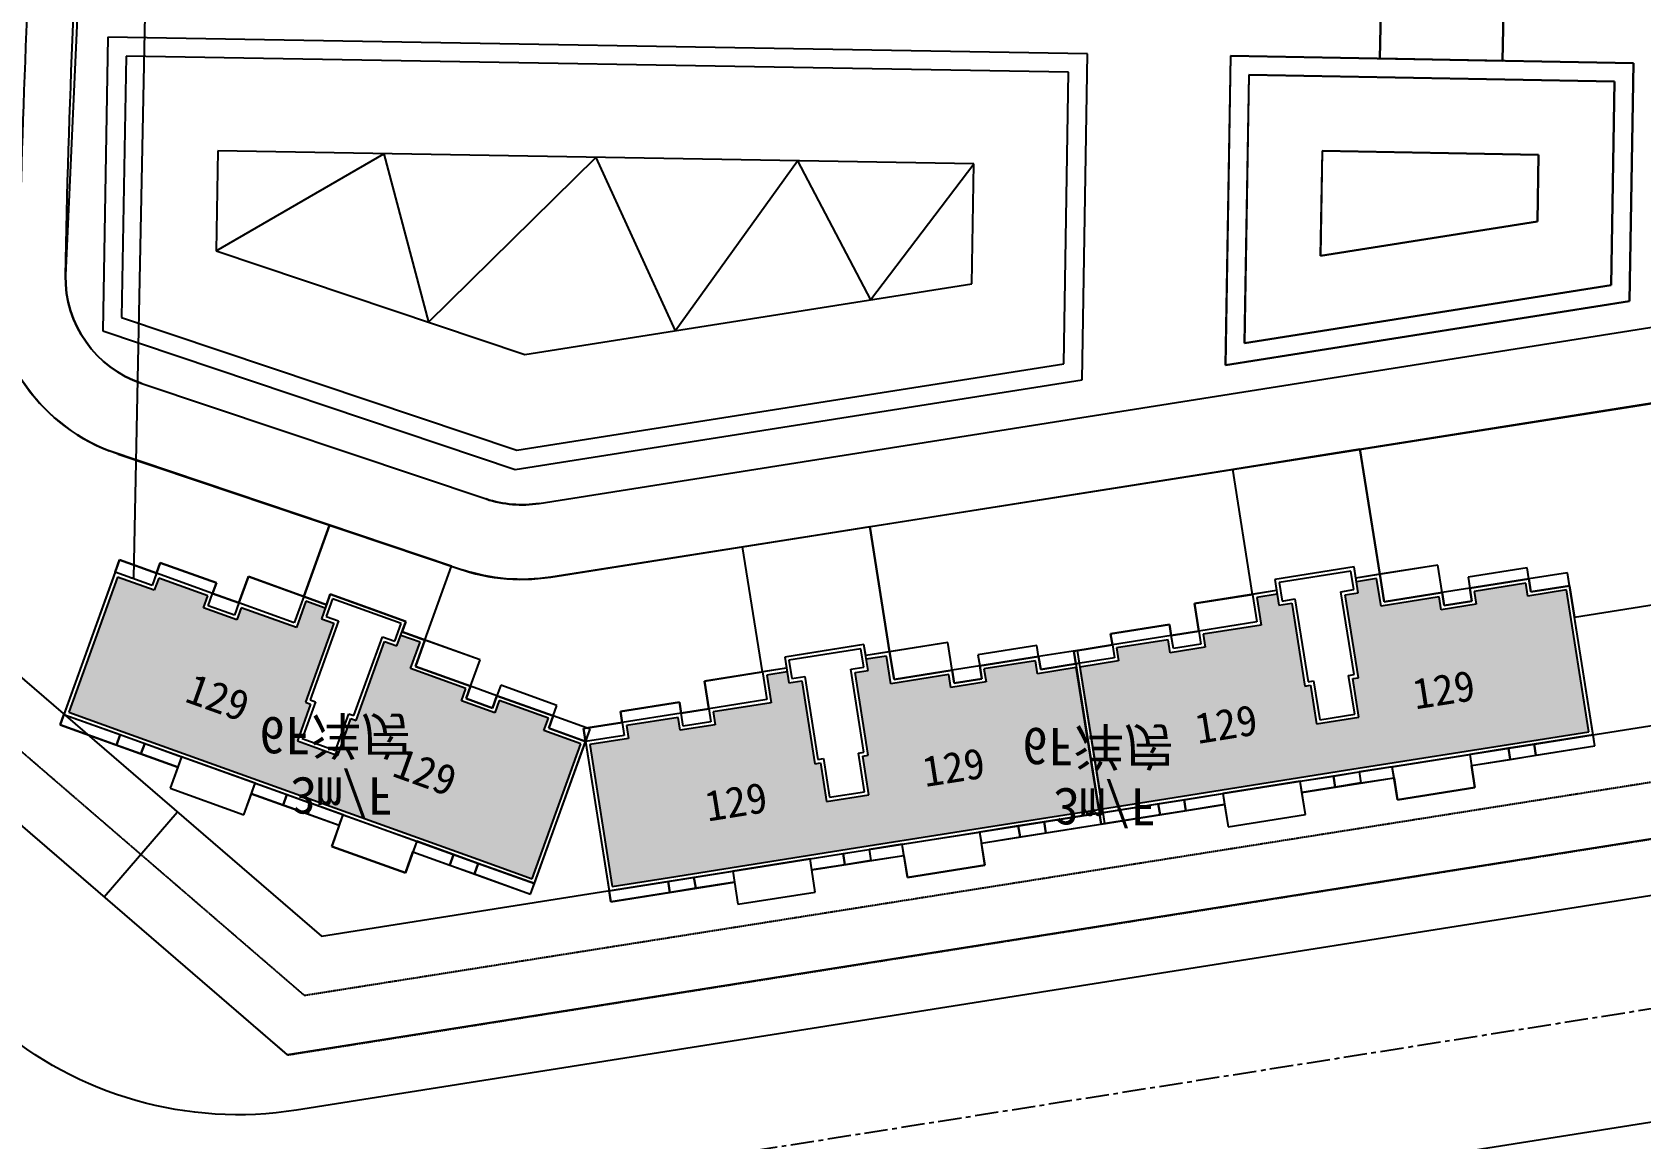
# Model space of a CAD drawing. Header units: millimetres. Extents: x -439850 to 1095597, y 3556331 to 4116172.
# Drawn here: x 492509 to 578739, y 3754899 to 3814245 of the extents above; entities that cross this region are included whole.
import ezdxf
from ezdxf.enums import TextEntityAlignment as Align

# ---------------------------------------------------------------- set-up
doc = ezdxf.new("R2010")
doc.units = ezdxf.units.MM
doc.header["$LTSCALE"] = 1000
doc.header["$MEASUREMENT"] = 0
doc.linetypes.add('CENTER', pattern=[2, 1.25, -0.25, 0.25, -0.25])
doc.linetypes.add('DASHED', pattern=[0.75, 0.5, -0.25])
for name, color, linetype in [('14中心线', 1, 'CENTER'), ('14缘石线', 7, 'Continuous'), ('14道路红线', 7, 'Continuous'), ('18标注', 7, 'Continuous'), ('19图框', 7, 'Continuous'), ('TG_SUNBUILD', 41, 'Continuous'), ('建筑外轮廓线', 6, 'Continuous'), ('文字', 7, 'Continuous'), ('红线按路', 200, 'Continuous'), ('道路', 7, 'Continuous'), ('铺装', 6, 'Continuous')]:
    doc.layers.add(name, color=color, linetype=linetype)
doc.styles.add('-黑体', font='simhei.ttf')
doc.styles.add('坐标标注', font='times.ttf', dxfattribs={"width": 0.75})
doc.styles.add('样式 1', font='simhei.ttf')

msp = doc.modelspace()

# ---------------------------------------------------------------- hatches: boundary and pattern name
at = {"ltscale": 0.02, "extrusion": (0, 0, -1)}
h = msp.add_hatch(color=121, dxfattribs=at)
h.dxf.hatch_style = 1
h.paths.add_polyline_path([(-521918, 3776085), (-519942, 3776796), (-520179, 3777455), (-517545, 3778403), (-517307, 3777745), (-515520, 3778388), (-515757, 3779047), (-512793, 3780114), (-513301, 3781525), (-512266, 3781898), (-512063, 3781333), (-511404, 3781570), (-509880, 3777336), (-509598, 3777438), (-508887, 3775462), (-506723, 3776241), (-507434, 3778217), (-507152, 3778318), (-508676, 3782552), (-508017, 3782789), (-508220, 3783354), (-507185, 3783726), (-506677, 3782315), (-503713, 3783382), (-503476, 3782723), (-501688, 3783367), (-501926, 3784025), (-499291, 3784974), (-499054, 3784315), (-497078, 3785026), (-494470, 3777781), (-497387, 3776731), (-506890, 3773311), (-516393, 3769890), (-519310, 3768840)])
h.paths.add_polyline_path([(-511122, 3774164), (-515207, 3772685), (-516035, 3774970), (-511950, 3776449)], flags=24)
h.paths.add_polyline_path([(-500013, 3778154), (-504104, 3776690), (-504922, 3778978), (-500831, 3780442)], flags=24)
h = msp.add_hatch(color=121, dxfattribs=at)
h.dxf.hatch_style = 1
h.paths.add_polyline_path([(-574750, 3784332), (-572676, 3784004), (-572566, 3784695), (-569801, 3784257), (-569910, 3783566), (-568034, 3783268), (-567924, 3783960), (-564813, 3783467), (-564578, 3784948), (-563492, 3784776), (-563586, 3784184), (-562894, 3784074), (-563598, 3779629), (-563302, 3779583), (-563631, 3777508), (-561359, 3777148), (-561030, 3779223), (-560734, 3779176), (-560030, 3783620), (-559339, 3783511), (-559245, 3784103), (-558158, 3783931), (-558393, 3782450), (-555282, 3781957), (-555391, 3781265), (-553515, 3780968), (-553405, 3781660), (-550640, 3781221), (-550749, 3780530), (-548675, 3780201), (-549880, 3772596), (-552942, 3773081), (-562917, 3774662), (-572893, 3776242), (-575955, 3776727)])
h.paths.add_polyline_path([(-566215, 3777448), (-570507, 3778120), (-570132, 3780520), (-565839, 3779849)], flags=24)
h.paths.add_polyline_path([(-554558, 3775593), (-558847, 3776281), (-558462, 3778680), (-554173, 3777992)], flags=24)
h = msp.add_hatch(color=121, dxfattribs=at)
h.dxf.hatch_style = 1
h.paths.add_polyline_path([(-548477, 3780170), (-546403, 3779842), (-546294, 3780533), (-543528, 3780095), (-543638, 3779403), (-541761, 3779106), (-541652, 3779798), (-538541, 3779305), (-538306, 3780786), (-537219, 3780614), (-537313, 3780021), (-536622, 3779912), (-537326, 3775467), (-537030, 3775420), (-537358, 3773346), (-535087, 3772986), (-534758, 3775061), (-534462, 3775014), (-533758, 3779458), (-533066, 3779349), (-532972, 3779941), (-531886, 3779769), (-532121, 3778288), (-529009, 3777795), (-529119, 3777103), (-527242, 3776806), (-527133, 3777497), (-524367, 3777059), (-524477, 3776368), (-522403, 3776039), (-523607, 3768434), (-526669, 3768919), (-536645, 3770500), (-546620, 3772080), (-549682, 3772565)])
h.paths.add_polyline_path([(-539942, 3773286), (-544235, 3773958), (-543859, 3776358), (-539567, 3775687)], flags=24)
h.paths.add_polyline_path([(-528285, 3771431), (-532575, 3772119), (-532190, 3774518), (-527900, 3773830)], flags=24)

# ---------------------------------------------------------------- linework, layer by layer
for p, q in [((497946, 3784976), (497948, 3784975)), ((497947, 3784977), (497947, 3784975)), ((575184, 3782874), (575182, 3782873)), ((575183, 3782875), (575184, 3782873)), ((500291, 3772420), (500290, 3772422)), ((500290, 3772420), (500291, 3772422)), ((496371, 3767878), (496373, 3767877)), ((496373, 3767878), (496371, 3767877))]:
    msp.add_line(p, q)
for points in [[(497947, 3784976, 0.25, 0.25, 0), (497948, 3784975, 0, 0, 0)], [(575184, 3782874, 0.25, 0.25, 0), (575183, 3782873, 0, 0, 0)], [(500291, 3772420, 0.25, 0.25, 0), (500291, 3772421, 0, 0, 0)], [(496372, 3767878, 0.25, 0.25, 0), (496372, 3767877, 0, 0, 0)]]:
    msp.add_lwpolyline(points, format="xyseb")
at = {"layer": '14中心线', "extrusion": (0, 0, -1)}
msp.add_line((864301, 3807017), (478246, 3745859), dxfattribs=at)
msp.add_arc((-978727, 3792980), 500000, 0.55647, 19.51391, dxfattribs=at)
at = {"layer": '14缘石线', "extrusion": (0, 0, -1)}
for p, q in [((837756, 3808887), (506671, 3756436)), ((840258, 3797133), (493218, 3742156))]:
    msp.add_line(p, q, dxfattribs=at)
for centre, radius, start, end in [((-978727, 3792980), 505000, 0.55647, 19.51391), ((-503541, 3776190), 20000, 260.99804, 0.55647)]:
    msp.add_arc(centre, radius, start, end, dxfattribs=at)
at = {"layer": '14道路红线', "extrusion": (0, 0, -1)}
for p, q in [((836942, 3811795), (506201, 3759399)), ((506201, 3759399), (486542, 3776355))]:
    msp.add_line(p, q, dxfattribs=at)
for radius, end in [(508000, 19.51391), (495000, 16.10744), (492000, 16.10744)]:
    msp.add_arc((-978727, 3792980), radius, 0.55647, end, dxfattribs=at)
at = {"layer": '18标注', "color": 3, "ltscale": 0.02}
for p, q in [((498571, 3816051), (497947, 3784976)), ((497802, 3784978), (497948, 3784976)), ((574916, 3784561), (575184, 3782873)), ((575184, 3782874), (583084, 3784125)), ((496372, 3767878), (500290, 3772420))]:
    msp.add_line(p, q, dxfattribs=at)
at = {"layer": '19图框', "color": 6, "ltscale": 0.3}
for p, q in [((508012, 3765761), (812360, 3813976)), ((491577, 3779936), (508012, 3765761))]:
    msp.add_line(p, q, dxfattribs=at)
msp.add_arc((978727, 3792980), 487000, 173.50722, 179.44353, dxfattribs=at)
at = {"layer": 'TG_SUNBUILD', "color": 145}
for p, q in [((497195, 3785941), (494011, 3777096)), ((499171, 3785230), (497195, 3785941)), ((499374, 3785794), (499171, 3785230)), ((502385, 3784710), (499374, 3785794)), ((563367, 3785566), (559120, 3784893)), ((563460, 3784974), (563367, 3785566)), ((567856, 3785670), (563460, 3784974)), ((568090, 3784188), (567856, 3785670)), ((572639, 3785516), (569478, 3785016)), ((572732, 3784924), (572639, 3785516)), ((502181, 3784146), (502385, 3784710)), ((504101, 3785049), (503593, 3783638)), ((508288, 3783542), (504101, 3785049)), ((559120, 3784893), (559213, 3784301)), ((569478, 3785016), (569572, 3784423)), ((574807, 3785252), (572732, 3784924)), ((576277, 3775968), (574807, 3785252)), ((503593, 3783638), (502181, 3784146)), ((508491, 3784107), (508288, 3783542)), ((512537, 3782650), (508491, 3784107)), ((559213, 3784301), (554818, 3783605)), ((569572, 3784423), (568090, 3784188)), ((554818, 3783605), (555053, 3782123)), ((512334, 3782086), (512537, 3782650)), ((516521, 3780579), (512334, 3782086)), ((553478, 3782481), (550317, 3781980)), ((553571, 3781888), (553478, 3782481)), ((555053, 3782123), (553571, 3781888)), ((537094, 3781404), (532847, 3780731)), ((537188, 3780812), (537094, 3781404)), ((541583, 3781508), (537188, 3780812)), ((541818, 3780026), (541583, 3781508)), ((546366, 3781354), (543206, 3780854)), ((546460, 3780762), (546366, 3781354)), ((550411, 3781388), (548337, 3781059)), ((550317, 3781980), (550411, 3781388)), ((516013, 3779167), (516521, 3780579)), ((532847, 3780731), (532941, 3780139)), ((543206, 3780854), (543299, 3780261)), ((548534, 3781090), (546460, 3780762)), ((548337, 3781059), (549807, 3771775)), ((550005, 3771806), (548534, 3781090)), ((532941, 3780139), (528546, 3779443)), ((528546, 3779443), (528781, 3777961)), ((543299, 3780261), (541818, 3780026)), ((517424, 3778659), (516013, 3779167)), ((517627, 3779224), (517424, 3778659)), ((520638, 3778140), (517627, 3779224)), ((520435, 3777576), (520638, 3778140)), ((527205, 3778319), (524045, 3777818)), ((524045, 3777818), (524138, 3777226)), ((527299, 3777726), (527205, 3778319)), ((528781, 3777961), (527299, 3777726)), ((494011, 3777096), (500315, 3774827)), ((519227, 3768020), (522411, 3776864)), ((522411, 3776864), (520435, 3777576)), ((524138, 3777226), (522064, 3776897)), ((522064, 3776897), (523535, 3767613)), ((569660, 3774920), (576277, 3775968)), ((500315, 3774827), (499909, 3773698)), ((560573, 3773480), (565512, 3774263)), ((565512, 3774263), (565699, 3773077)), ((569848, 3773735), (569660, 3774920)), ((499909, 3773698), (503861, 3772276)), ((503861, 3772276), (504267, 3773405)), ((504267, 3773405), (508972, 3771711)), ((560761, 3772295), (560573, 3773480)), ((565699, 3773077), (569848, 3773735)), ((549807, 3771775), (556425, 3772823)), ((556425, 3772823), (556613, 3771638)), ((508972, 3771711), (508565, 3770582)), ((543388, 3770758), (550005, 3771806)), ((556613, 3771638), (560761, 3772295)), ((508565, 3770582), (512517, 3769160)), ((512517, 3769160), (512923, 3770289)), ((512923, 3770289), (519227, 3768020)), ((534301, 3769318), (539239, 3770101)), ((539239, 3770101), (539427, 3768915)), ((543575, 3769573), (543388, 3770758)), ((534489, 3768133), (534301, 3769318)), ((539427, 3768915), (543575, 3769573)), ((523535, 3767613), (530153, 3768661)), ((530153, 3768661), (530340, 3767476)), ((530340, 3767476), (534489, 3768133))]:
    msp.add_line(p, q, dxfattribs=at)
at = {"layer": '建筑外轮廓线', "color": 8, "extrusion": (0, 0, -1)}
for p, q in [((496958, 3785282), (497195, 3785941)), ((497195, 3785941), (499171, 3785230)), ((499171, 3785230), (499374, 3785794)), ((499374, 3785794), (502385, 3784710)), ((567856, 3785670), (564744, 3785177)), ((568090, 3784188), (567856, 3785670)), ((572639, 3785516), (569478, 3785016)), ((572732, 3784924), (572639, 3785516)), ((497078, 3785026), (494470, 3777781)), ((498934, 3784571), (496958, 3785282)), ((499054, 3784315), (497078, 3785026)), ((499171, 3785230), (498934, 3784571)), ((499291, 3784974), (499054, 3784315)), ((502181, 3784146), (499171, 3785230)), ((501926, 3784025), (499291, 3784974)), ((502385, 3784710), (502181, 3784146)), ((503593, 3783638), (504101, 3785049)), ((504101, 3785049), (507065, 3783982)), ((563200, 3785337), (559348, 3784727)), ((559348, 3784727), (559505, 3783740)), ((563357, 3784350), (563200, 3785337)), ((564578, 3784948), (563492, 3784776)), ((564813, 3783467), (564578, 3784948)), ((564744, 3785177), (564979, 3783696)), ((569478, 3785016), (569572, 3784423)), ((569572, 3784423), (572732, 3784924)), ((572566, 3784695), (569801, 3784257)), ((572676, 3784004), (572566, 3784695)), ((574807, 3785252), (572732, 3784924)), ((572732, 3784924), (572842, 3784232)), ((574916, 3784561), (574807, 3785252)), ((501688, 3783367), (501926, 3784025)), ((501944, 3783487), (502181, 3784146)), ((502181, 3784146), (503593, 3783638)), ((507065, 3783982), (506557, 3782571)), ((508612, 3783851), (508273, 3782910)), ((512281, 3782530), (508612, 3783851)), ((554818, 3783605), (557929, 3784097)), ((557929, 3784097), (558164, 3782616)), ((559245, 3784103), (558158, 3783931)), ((558158, 3783931), (558393, 3782450)), ((559505, 3783740), (560196, 3783849)), ((560196, 3783849), (560900, 3779405)), ((562665, 3784240), (563357, 3784350)), ((563370, 3779796), (562665, 3784240)), ((567924, 3783960), (564813, 3783467)), ((564979, 3783696), (568090, 3784188)), ((568034, 3783268), (567924, 3783960)), ((569572, 3784423), (568090, 3784188)), ((568090, 3784188), (568200, 3783497)), ((569681, 3783732), (569572, 3784423)), ((569801, 3784257), (569910, 3783566)), ((574750, 3784332), (572676, 3784004)), ((572842, 3784232), (574916, 3784561)), ((575955, 3776727), (574750, 3784332)), ((503476, 3782723), (501688, 3783367)), ((503356, 3782979), (501944, 3783487)), ((503593, 3783638), (503356, 3782979)), ((503713, 3783382), (503476, 3782723)), ((506557, 3782571), (503593, 3783638)), ((506677, 3782315), (503713, 3783382)), ((507185, 3783726), (506677, 3782315)), ((508220, 3783354), (507185, 3783726)), ((508273, 3782910), (508931, 3782673)), ((555053, 3782123), (554818, 3783605)), ((569910, 3783566), (568034, 3783268)), ((568200, 3783497), (569681, 3783732)), ((508931, 3782673), (507407, 3778439)), ((511942, 3781589), (512281, 3782530)), ((550317, 3781980), (553478, 3782481)), ((553478, 3782481), (553571, 3781888)), ((553571, 3781888), (555053, 3782123)), ((558164, 3782616), (555053, 3782123)), ((555053, 3782123), (555162, 3781432)), ((558393, 3782450), (555282, 3781957)), ((509760, 3777592), (511284, 3781826)), ((511284, 3781826), (511942, 3781589)), ((513301, 3781525), (512266, 3781898)), ((512793, 3780114), (513301, 3781525)), ((513557, 3781645), (513049, 3780234)), ((516521, 3780579), (513557, 3781645)), ((536928, 3781175), (533076, 3780565)), ((537084, 3780188), (536928, 3781175)), ((541583, 3781508), (538472, 3781015)), ((541818, 3780026), (541583, 3781508)), ((546366, 3781354), (543206, 3780854)), ((546460, 3780762), (546366, 3781354)), ((548337, 3781059), (550411, 3781388)), ((550411, 3781388), (550317, 3781980)), ((553571, 3781888), (550411, 3781388)), ((550411, 3781388), (550520, 3780696)), ((553405, 3781660), (550640, 3781221)), ((550640, 3781221), (550749, 3780530)), ((553515, 3780968), (553405, 3781660)), ((555391, 3781265), (553515, 3780968)), ((553681, 3781197), (553571, 3781888)), ((555162, 3781432), (553681, 3781197)), ((555282, 3781957), (555391, 3781265)), ((516013, 3779167), (516521, 3780579)), ((533076, 3780565), (533232, 3779578)), ((538306, 3780786), (537219, 3780614)), ((538541, 3779305), (538306, 3780786)), ((538472, 3781015), (538707, 3779534)), ((543206, 3780854), (543299, 3780261)), ((543299, 3780261), (546460, 3780762)), ((546294, 3780533), (543528, 3780095)), ((546403, 3779842), (546294, 3780533)), ((548534, 3781090), (546460, 3780762)), ((546460, 3780762), (546570, 3780070)), ((546570, 3780070), (548644, 3780399)), ((548446, 3780368), (548337, 3781059)), ((550520, 3780696), (548446, 3780368)), ((548644, 3780399), (548534, 3781090)), ((550749, 3780530), (548675, 3780201)), ((515757, 3779047), (512793, 3780114)), ((513049, 3780234), (516013, 3779167)), ((528546, 3779443), (531657, 3779935)), ((528781, 3777961), (528546, 3779443)), ((531657, 3779935), (531892, 3778454)), ((532972, 3779941), (531886, 3779769)), ((531886, 3779769), (532121, 3778288)), ((533232, 3779578), (533924, 3779687)), ((533924, 3779687), (534628, 3775242)), ((536393, 3780078), (537084, 3780188)), ((537097, 3775634), (536393, 3780078)), ((541652, 3779798), (538541, 3779305)), ((538707, 3779534), (541818, 3780026)), ((541761, 3779106), (541652, 3779798)), ((543299, 3780261), (541818, 3780026)), ((541818, 3780026), (541927, 3779335)), ((541927, 3779335), (543409, 3779570)), ((543409, 3779570), (543299, 3780261)), ((543528, 3780095), (543638, 3779403)), ((548477, 3780170), (546403, 3779842)), ((549682, 3772565), (548477, 3780170)), ((548675, 3780201), (549880, 3772596)), ((560900, 3779405), (561197, 3779451)), ((561197, 3779451), (561525, 3777377)), ((563073, 3779749), (563370, 3779796)), ((563402, 3777675), (563073, 3779749)), ((515520, 3778388), (515757, 3779047)), ((516013, 3779167), (515776, 3778509)), ((517424, 3778659), (516013, 3779167)), ((517187, 3778001), (517424, 3778659)), ((517627, 3779224), (517424, 3778659)), ((517424, 3778659), (520435, 3777576)), ((520638, 3778140), (517627, 3779224)), ((543638, 3779403), (541761, 3779106)), ((494470, 3777781), (497387, 3776731)), ((507690, 3778337), (506978, 3776361)), ((507407, 3778439), (507690, 3778337)), ((517307, 3777745), (515520, 3778388)), ((515776, 3778509), (517187, 3778001)), ((517545, 3778403), (517307, 3777745)), ((520179, 3777455), (517545, 3778403)), ((520435, 3777576), (520638, 3778140)), ((524045, 3777818), (527205, 3778319)), ((524138, 3777226), (524045, 3777818)), ((527299, 3777726), (524138, 3777226)), ((527205, 3778319), (527299, 3777726)), ((527299, 3777726), (528781, 3777961)), ((527409, 3777035), (527299, 3777726)), ((531892, 3778454), (528781, 3777961)), ((528781, 3777961), (528890, 3777270)), ((532121, 3778288), (529009, 3777795)), ((529009, 3777795), (529119, 3777103)), ((494011, 3777096), (494214, 3777661)), ((497022, 3776013), (494011, 3777096)), ((494214, 3777661), (497225, 3776577)), ((508766, 3775718), (509477, 3777694)), ((509477, 3777694), (509760, 3777592)), ((519942, 3776796), (520179, 3777455)), ((520435, 3777576), (520198, 3776917)), ((520198, 3776917), (522174, 3776206)), ((522411, 3776864), (520435, 3777576)), ((522064, 3776897), (524138, 3777226)), ((522174, 3776206), (522064, 3776897)), ((522174, 3776206), (522411, 3776864)), ((524138, 3777226), (524248, 3776534)), ((527133, 3777497), (524367, 3777059)), ((524367, 3777059), (524477, 3776368)), ((527242, 3776806), (527133, 3777497)), ((529119, 3777103), (527242, 3776806)), ((528890, 3777270), (527409, 3777035)), ((561525, 3777377), (563402, 3777675)), ((497022, 3776013), (497225, 3776577)), ((497225, 3776577), (497022, 3776013)), ((498339, 3775538), (497022, 3776013)), ((497225, 3776577), (498543, 3776103)), ((497387, 3776731), (506890, 3773311)), ((498339, 3775538), (498543, 3776103)), ((498543, 3776103), (498339, 3775538)), ((498543, 3776103), (500518, 3775392)), ((506978, 3776361), (508766, 3775718)), ((519310, 3768840), (521918, 3776085)), ((521918, 3776085), (519942, 3776796)), ((524248, 3776534), (522174, 3776206)), ((524477, 3776368), (522403, 3776039)), ((522403, 3776039), (523607, 3768434)), ((562917, 3774662), (572893, 3776242)), ((573023, 3776060), (571640, 3775841)), ((572893, 3776242), (575955, 3776727)), ((576183, 3776561), (573023, 3776060)), ((573117, 3775468), (573023, 3776060)), ((573023, 3776060), (573117, 3775468)), ((576277, 3775968), (576183, 3776561)), ((500315, 3774827), (498339, 3775538)), ((500518, 3775392), (499909, 3773698)), ((500518, 3775392), (500315, 3774827)), ((504470, 3773969), (500518, 3775392)), ((534628, 3775242), (534924, 3775289)), ((534924, 3775289), (535253, 3773215)), ((536801, 3775587), (537097, 3775634)), ((537129, 3773513), (536801, 3775587)), ((565418, 3774855), (569566, 3775512)), ((571640, 3775841), (569566, 3775512)), ((569566, 3775512), (569660, 3774920)), ((569566, 3775512), (569848, 3773735)), ((569660, 3774920), (571734, 3775248)), ((571734, 3775248), (571640, 3775841)), ((571640, 3775841), (571734, 3775248)), ((571734, 3775248), (573117, 3775468)), ((573117, 3775468), (576277, 3775968)), ((552942, 3773081), (562917, 3774662)), ((560479, 3774073), (562257, 3774355)), ((562257, 3774355), (563640, 3774574)), ((562351, 3773762), (562257, 3774355)), ((562257, 3774355), (562351, 3773762)), ((565418, 3774855), (563640, 3774574)), ((563640, 3774574), (563734, 3773981)), ((563640, 3774574), (563734, 3773981)), ((563734, 3773981), (565512, 3774263)), ((565512, 3774263), (565418, 3774855)), ((565699, 3773077), (565418, 3774855)), ((499909, 3773698), (503861, 3772276)), ((503861, 3772276), (504470, 3773969)), ((504267, 3773405), (504470, 3773969)), ((505961, 3772795), (504267, 3773405)), ((504470, 3773969), (506164, 3773360)), ((535253, 3773215), (537129, 3773513)), ((554257, 3773087), (556331, 3773416)), ((560479, 3774073), (556331, 3773416)), ((556331, 3773416), (556425, 3772823)), ((556331, 3773416), (556613, 3771638)), ((560573, 3773480), (560479, 3774073)), ((560761, 3772295), (560479, 3774073)), ((562351, 3773762), (560573, 3773480)), ((563734, 3773981), (562351, 3773762)), ((569848, 3773735), (565699, 3773077)), ((505961, 3772795), (506164, 3773360)), ((506164, 3773360), (505961, 3772795)), ((507278, 3772321), (505961, 3772795)), ((506164, 3773360), (507481, 3772885)), ((506890, 3773311), (516393, 3769890)), ((507481, 3772885), (507278, 3772321)), ((507481, 3772885), (507278, 3772321)), ((509175, 3772276), (507481, 3772885)), ((546620, 3772080), (549682, 3772565)), ((549714, 3772367), (552874, 3772868)), ((549880, 3772596), (552942, 3773081)), ((552874, 3772868), (554257, 3773087)), ((552968, 3772276), (552874, 3772868)), ((552874, 3772868), (552968, 3772276)), ((554351, 3772495), (554257, 3773087)), ((554257, 3773087), (554351, 3772495)), ((556425, 3772823), (554351, 3772495)), ((507278, 3772321), (508972, 3771711)), ((508565, 3770582), (509175, 3772276)), ((508972, 3771711), (509175, 3772276)), ((509175, 3772276), (513127, 3770853)), ((536645, 3770500), (546620, 3772080)), ((545368, 3771679), (543294, 3771350)), ((546751, 3771898), (545368, 3771679)), ((545462, 3771086), (545368, 3771679)), ((545368, 3771679), (545462, 3771086)), ((549911, 3772399), (546751, 3771898)), ((546844, 3771305), (546751, 3771898)), ((546751, 3771898), (546844, 3771305)), ((546844, 3771305), (550005, 3771806)), ((549807, 3771775), (549714, 3772367)), ((552968, 3772276), (549807, 3771775)), ((550005, 3771806), (549911, 3772399)), ((554351, 3772495), (552968, 3772276)), ((556613, 3771638), (560761, 3772295)), ((513127, 3770853), (512517, 3769160)), ((513127, 3770853), (512923, 3770289)), ((515102, 3770142), (513127, 3770853)), ((539145, 3770693), (543294, 3771350)), ((543294, 3771350), (543388, 3770758)), ((543294, 3771350), (543575, 3769573)), ((543388, 3770758), (545462, 3771086)), ((545462, 3771086), (546844, 3771305)), ((512517, 3769160), (508565, 3770582)), ((512923, 3770289), (514899, 3769578)), ((514899, 3769578), (515102, 3770142)), ((515102, 3770142), (514899, 3769578)), ((516420, 3769668), (515102, 3770142)), ((526669, 3768919), (536645, 3770500)), ((534207, 3769911), (535985, 3770193)), ((535985, 3770193), (537368, 3770412)), ((536079, 3769600), (535985, 3770193)), ((535985, 3770193), (536079, 3769600)), ((539145, 3770693), (537368, 3770412)), ((537368, 3770412), (537461, 3769819)), ((537368, 3770412), (537461, 3769819)), ((537461, 3769819), (539239, 3770101)), ((539239, 3770101), (539145, 3770693)), ((539427, 3768915), (539145, 3770693)), ((514899, 3769578), (516216, 3769104)), ((516216, 3769104), (516420, 3769668)), ((516420, 3769668), (516216, 3769104)), ((516216, 3769104), (519227, 3768020)), ((516393, 3769890), (519310, 3768840)), ((519431, 3768584), (516420, 3769668)), ((527985, 3768925), (530059, 3769254)), ((534207, 3769911), (530059, 3769254)), ((530059, 3769254), (530153, 3768661)), ((530059, 3769254), (530340, 3767476)), ((534301, 3769318), (534207, 3769911)), ((534489, 3768133), (534207, 3769911)), ((536079, 3769600), (534301, 3769318)), ((537461, 3769819), (536079, 3769600)), ((543575, 3769573), (539427, 3768915)), ((519227, 3768020), (519431, 3768584)), ((523441, 3768205), (526602, 3768706)), ((523607, 3768434), (526669, 3768919)), ((526602, 3768706), (527985, 3768925)), ((526696, 3768114), (526602, 3768706)), ((526602, 3768706), (526696, 3768114)), ((528078, 3768333), (526696, 3768114)), ((528078, 3768333), (527985, 3768925)), ((527985, 3768925), (528078, 3768333)), ((530153, 3768661), (528078, 3768333)), ((523535, 3767613), (523441, 3768205)), ((526696, 3768114), (523535, 3767613)), ((530340, 3767476), (534489, 3768133))]:
    msp.add_line(p, q, dxfattribs=at)
at = {"layer": '建筑外轮廓线', "color": 6, "extrusion": (0, 0, -1)}
for p, q in [((563367, 3785566), (559120, 3784893)), ((563367, 3785566), (561243, 3785230)), ((563460, 3784974), (563367, 3785566)), ((563586, 3784184), (563367, 3785566)), ((496958, 3785282), (494214, 3777661)), ((498934, 3784571), (496958, 3785282)), ((499171, 3785230), (498934, 3784571)), ((502181, 3784146), (499171, 3785230)), ((561243, 3785230), (559120, 3784893)), ((559120, 3784893), (559213, 3784301)), ((559120, 3784893), (559339, 3783511)), ((564744, 3785177), (563460, 3784974)), ((564979, 3783696), (564744, 3785177)), ((572732, 3784924), (569572, 3784423)), ((572842, 3784232), (572732, 3784924)), ((501944, 3783487), (502181, 3784146)), ((507065, 3783982), (506557, 3782571)), ((508288, 3783542), (507065, 3783982)), ((508491, 3784107), (508017, 3782789)), ((508491, 3784107), (508288, 3783542)), ((510514, 3783378), (508491, 3784107)), ((512537, 3782650), (508491, 3784107)), ((559213, 3784301), (557929, 3784097)), ((557929, 3784097), (558164, 3782616)), ((562894, 3784074), (563586, 3784184)), ((563598, 3779629), (562894, 3784074)), ((568090, 3784188), (564979, 3783696)), ((568200, 3783497), (568090, 3784188)), ((569572, 3784423), (569681, 3783732)), ((574916, 3784561), (572842, 3784232)), ((576183, 3776561), (574916, 3784561)), ((503356, 3782979), (501944, 3783487)), ((503593, 3783638), (503356, 3782979)), ((506557, 3782571), (503593, 3783638)), ((512537, 3782650), (510514, 3783378)), ((559339, 3783511), (560030, 3783620)), ((560030, 3783620), (560734, 3779176)), ((569681, 3783732), (568200, 3783497)), ((508676, 3782552), (507152, 3778318)), ((508017, 3782789), (508676, 3782552)), ((512063, 3781333), (512537, 3782650)), ((512334, 3782086), (512537, 3782650)), ((513557, 3781645), (512334, 3782086)), ((558164, 3782616), (555053, 3782123)), ((555053, 3782123), (555162, 3781432)), ((509880, 3777336), (511404, 3781570)), ((511404, 3781570), (512063, 3781333)), ((513049, 3780234), (513557, 3781645)), ((537094, 3781404), (532847, 3780731)), ((537094, 3781404), (534971, 3781068)), ((537188, 3780812), (537094, 3781404)), ((537313, 3780021), (537094, 3781404)), ((553571, 3781888), (550411, 3781388)), ((550411, 3781388), (550520, 3780696)), ((553681, 3781197), (553571, 3781888)), ((555162, 3781432), (553681, 3781197)), ((534971, 3781068), (532847, 3780731)), ((532847, 3780731), (532941, 3780139)), ((532847, 3780731), (533066, 3779349)), ((538472, 3781015), (537188, 3780812)), ((538707, 3779534), (538472, 3781015)), ((546460, 3780762), (543299, 3780261)), ((546570, 3780070), (546460, 3780762)), ((548644, 3780399), (546570, 3780070)), ((550520, 3780696), (548446, 3780368)), ((548446, 3780368), (549714, 3772367)), ((549911, 3772399), (548644, 3780399)), ((516013, 3779167), (513049, 3780234)), ((532941, 3780139), (531657, 3779935)), ((531657, 3779935), (531892, 3778454)), ((533066, 3779349), (533758, 3779458)), ((533758, 3779458), (534462, 3775014)), ((536622, 3779912), (537313, 3780021)), ((537326, 3775467), (536622, 3779912)), ((541818, 3780026), (538707, 3779534)), ((541927, 3779335), (541818, 3780026)), ((543409, 3779570), (541927, 3779335)), ((543299, 3780261), (543409, 3779570)), ((563302, 3779583), (563598, 3779629)), ((563631, 3777508), (563302, 3779583)), ((515776, 3778509), (516013, 3779167)), ((517424, 3778659), (517187, 3778001)), ((520435, 3777576), (517424, 3778659)), ((560734, 3779176), (561030, 3779223)), ((561030, 3779223), (561359, 3777148)), ((507434, 3778217), (506723, 3776241)), ((507152, 3778318), (507434, 3778217)), ((517187, 3778001), (515776, 3778509)), ((527299, 3777726), (524138, 3777226)), ((527409, 3777035), (527299, 3777726)), ((531892, 3778454), (528781, 3777961)), ((528781, 3777961), (528890, 3777270)), ((494214, 3777661), (497319, 3776543)), ((508887, 3775462), (509598, 3777438)), ((509598, 3777438), (509880, 3777336)), ((520198, 3776917), (520435, 3777576)), ((522174, 3776206), (520198, 3776917)), ((524138, 3777226), (524248, 3776534)), ((528890, 3777270), (527409, 3777035)), ((561359, 3777148), (563631, 3777508)), ((497319, 3776543), (506822, 3773123)), ((506723, 3776241), (508887, 3775462)), ((519431, 3768584), (522174, 3776206)), ((524248, 3776534), (522174, 3776206)), ((522174, 3776206), (523441, 3768205)), ((562949, 3774464), (572924, 3776044)), ((572924, 3776044), (576183, 3776561)), ((537030, 3775420), (537326, 3775467)), ((537358, 3773346), (537030, 3775420)), ((534462, 3775014), (534758, 3775061)), ((534758, 3775061), (535087, 3772986)), ((552973, 3772884), (562949, 3774464)), ((506822, 3773123), (516326, 3769702)), ((535087, 3772986), (537358, 3773346)), ((549714, 3772367), (552973, 3772884)), ((536676, 3770302), (546652, 3771882)), ((546652, 3771882), (549911, 3772399)), ((526701, 3768722), (536676, 3770302)), ((516326, 3769702), (519431, 3768584)), ((523441, 3768205), (526701, 3768722))]:
    msp.add_line(p, q, dxfattribs=at)
at = {"layer": '红线按路', "color": 62, "linetype": 'DASHED', "ltscale": 0.005, "extrusion": (0, 0, -1)}
for p, q in [((824651, 3812886), (507107, 3762580)), ((507107, 3762580), (489556, 3777718))]:
    msp.add_line(p, q, dxfattribs=at)
at = {"layer": '红线按路', "color": 1, "linetype": 'DASHED', "ltscale": 0.005, "extrusion": (0, 0, -1)}
for p, q in [((506201, 3759399), (836942, 3811795)), ((486542, 3776355), (506201, 3759399))]:
    msp.add_line(p, q, dxfattribs=at)
at = {"layer": '红线按路', "color": 62, "linetype": 'DASHED', "ltscale": 0.005, "extrusion": (0, 0, -1)}
msp.add_arc((-978727, 3792980), 489000, 0.55647, 9.60657, dxfattribs=at)
at = {"layer": '红线按路', "color": 1, "linetype": 'DASHED', "ltscale": 0.005, "extrusion": (0, 0, -1)}
msp.add_arc((-978727, 3792980), 492000, 0.55647, 9.23196, dxfattribs=at)
at = {"layer": '道路', "color": 145, "ltscale": 0.02, "extrusion": (0, 0, -1)}
for p, q in [((565040, 3829655), (564756, 3812824)), ((571328, 3812713), (571612, 3829544)), ((496557, 3813975), (496291, 3798220)), ((549082, 3813087), (496557, 3813975)), ((548787, 3795609), (549082, 3813087)), ((497540, 3812958), (497303, 3798935)), ((548065, 3812104), (497540, 3812958)), ((556749, 3812969), (556468, 3796385)), ((578345, 3812581), (556749, 3812969)), ((564756, 3812824), (571328, 3812713)), ((578129, 3799816), (578345, 3812581)), ((547801, 3796465), (548065, 3812104)), ((557732, 3811951), (557488, 3797559)), ((577328, 3811599), (557732, 3811951)), ((577144, 3800673), (577328, 3811599)), ((502455, 3807874), (502364, 3802510)), ((502364, 3802510), (511362, 3807724)), ((542982, 3807189), (502455, 3807874)), ((511362, 3807724), (513753, 3798686)), ((513753, 3798686), (522718, 3807532)), ((519687, 3788974), (637789, 3807683)), ((522718, 3807532), (526973, 3798228)), ((526973, 3798228), (533541, 3807349)), ((533541, 3807349), (537438, 3799886)), ((537438, 3799886), (542982, 3807189)), ((542873, 3800747), (542982, 3807189)), ((561663, 3807880), (561568, 3802255)), ((573261, 3807671), (561663, 3807880)), ((573201, 3804098), (573261, 3807671)), ((520312, 3785023), (637720, 3803623)), ((561568, 3802255), (573201, 3804098)), ((502364, 3802510), (518919, 3796952)), ((518919, 3796952), (542873, 3800747)), ((557488, 3797559), (577144, 3800673)), ((556468, 3796385), (578129, 3799816)), ((497303, 3798935), (518490, 3791822)), ((496291, 3798220), (518405, 3790796)), ((496291, 3798220), (518405, 3790796)), ((518490, 3791822), (547801, 3796465)), ((498386, 3795406), (516838, 3789212)), ((518405, 3790796), (548787, 3795609)), ((497113, 3791614), (515565, 3785420)), ((564744, 3785177), (563680, 3791893)), ((557929, 3784097), (556865, 3790814)), ((507065, 3783982), (508443, 3787811)), ((538472, 3781015), (537408, 3787731)), ((531657, 3779935), (530593, 3786652)), ((513557, 3781645), (514986, 3785614))]:
    msp.add_line(p, q, dxfattribs=at)
for centre, radius, start, end in [((-981727, 3792931), 487500, 0.97143, 4.14142), ((-500296, 3801094), 10000, 288.55774, 0.97152), ((-500296, 3801094), 6000, 288.55774, 0.97143), ((-518748, 3794900), 6000, 260.99804, 288.55774), ((-518748, 3794900), 10000, 260.99804, 288.55774)]:
    msp.add_arc(centre, radius, start, end, dxfattribs=at)
at = {"layer": '铺装', "ltscale": 0.02}
for p, q in [((564756, 3812825), (565040, 3829655)), ((571612, 3829544), (571328, 3812714)), ((495500, 3828138), (494297, 3801196)), ((496557, 3813975), (496291, 3798220)), ((549082, 3813087), (496557, 3813975)), ((548787, 3795609), (549082, 3813087)), ((497540, 3812958), (497303, 3798935)), ((548065, 3812104), (497540, 3812958)), ((556468, 3796385), (556767, 3812969)), ((556767, 3812969), (578345, 3812581)), ((571328, 3812714), (564756, 3812825)), ((578345, 3812581), (578129, 3799816)), ((547801, 3796465), (548065, 3812104)), ((557490, 3797559), (557748, 3811951)), ((557748, 3811951), (577328, 3811599)), ((577328, 3811599), (577144, 3800673)), ((502455, 3807874), (502364, 3802510)), ((502364, 3802510), (511362, 3807724)), ((542982, 3807189), (502455, 3807874)), ((511362, 3807724), (513753, 3798686)), ((513753, 3798686), (522718, 3807532)), ((519687, 3788974), (637789, 3807683)), ((522718, 3807532), (526973, 3798228)), ((526973, 3798228), (533541, 3807349)), ((533541, 3807349), (537438, 3799886)), ((537438, 3799886), (542982, 3807189)), ((542873, 3800747), (542982, 3807189)), ((561575, 3802256), (561676, 3807880)), ((561676, 3807880), (573261, 3807671)), ((573261, 3807671), (573201, 3804098)), ((573201, 3804098), (561575, 3802256)), ((637718, 3803521), (520312, 3785023)), ((502364, 3802510), (518919, 3796952)), ((518919, 3796952), (542873, 3800747)), ((577144, 3800673), (557490, 3797559)), ((578129, 3799816), (556468, 3796385)), ((497303, 3798935), (518490, 3791822)), ((496291, 3798220), (518405, 3790796)), ((518490, 3791822), (547801, 3796465)), ((498386, 3795406), (516838, 3789212)), ((518405, 3790796), (548787, 3795609)), ((514986, 3785614), (496642, 3791786)), ((556865, 3790814), (563680, 3791893)), ((563680, 3791893), (564744, 3785177)), ((557929, 3784097), (556865, 3790814)), ((508443, 3787811), (507065, 3783982)), ((514986, 3785614), (508443, 3787811)), ((530593, 3786652), (537408, 3787731)), ((537408, 3787731), (538472, 3781015)), ((531657, 3779935), (530593, 3786652)), ((513557, 3781645), (514986, 3785614)), ((563367, 3785566), (559120, 3784893)), ((563460, 3784974), (563367, 3785566)), ((559120, 3784893), (559213, 3784301)), ((564744, 3785177), (563460, 3784974)), ((507065, 3783982), (508288, 3783542)), ((508288, 3783542), (508491, 3784107)), ((508491, 3784107), (512537, 3782650)), ((559213, 3784301), (557929, 3784097)), ((512537, 3782650), (512334, 3782086)), ((512334, 3782086), (513557, 3781645)), ((537094, 3781404), (532847, 3780731)), ((537188, 3780812), (537094, 3781404)), ((532847, 3780731), (532941, 3780139)), ((538472, 3781015), (537188, 3780812)), ((532941, 3780139), (531657, 3779935))]:
    msp.add_line(p, q, dxfattribs=at)
for centre, radius, start, end in [((500296, 3801094), 10000, 179.02848, 248.56612), ((500296, 3801094), 6000, 179.02857, 251.44226), ((518748, 3794900), 6000, 251.44226, 279.00196), ((518737, 3795121), 10220, 248.46351, 278.86659)]:
    msp.add_arc(centre, radius, start, end, dxfattribs=at)

# ---------------------------------------------------------------- texts
at = {"layer": '18标注', "color": 3, "style": '坐标标注', "width": 0.75}
for s, rotation, p in [('31082.22', 88.84978, (498258, 3800511)), ('6000.00', 49.22275, (496636, 3771443))]:
    msp.add_text(s, height=1, rotation=rotation, dxfattribs=at).set_placement(p)
at = {"layer": '建筑外轮廓线', "color": 3, "extrusion": (0, 0, -1), "style": '样式 1', "text_generation_flag": 4}
for rotation, p in [(199.68294, (-502471, 3778575)), (171.11121, (-568172, 3778993)), (170.88488, (-556508, 3777146)), (199.90927, (-513582, 3774576)), (171.11121, (-541899, 3774831)), (170.88488, (-530236, 3772984))]:
    msp.add_text('129', height=1638.4, rotation=rotation, dxfattribs=at).set_placement(p, align=Align.MIDDLE_CENTER)
at = {"layer": '文字', "ltscale": 0.02, "style": '-黑体', "text_generation_flag": 4}
for s, p in [('6F洋房', (504696, 3777513)), ('6F洋房', (545591, 3776933)), ('3m/F', (506390, 3774282)), ('3m/F', (547285, 3773702))]:
    msp.add_text(s, height=2000, dxfattribs=at).set_placement(p)

doc.saveas('drawing.dxf')
